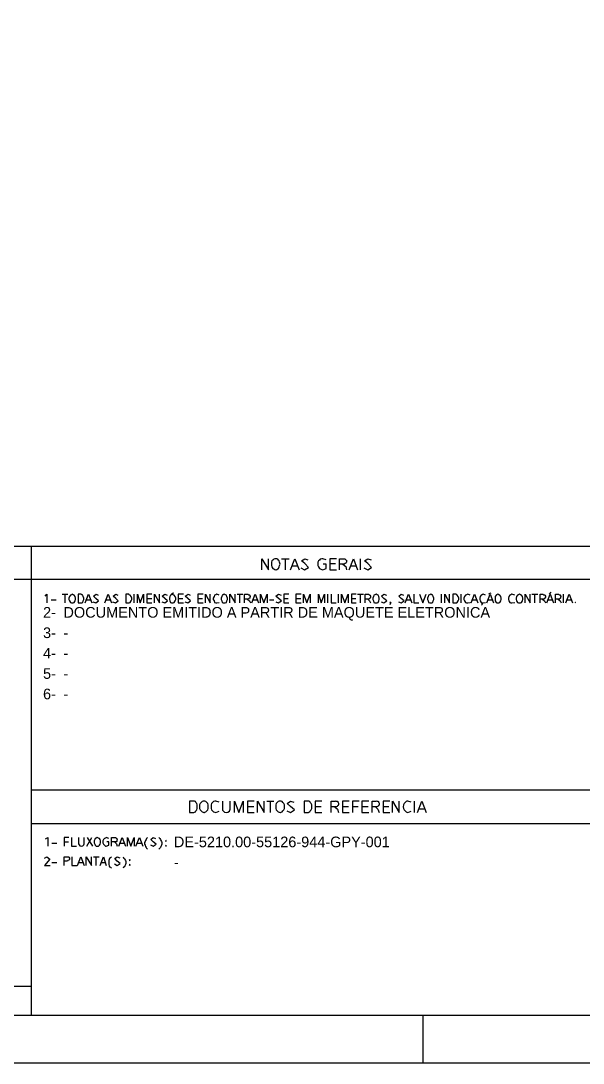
# Paper-space layout 'FOLHA 2' of a CAD drawing. Extents: x 518 to 1126, y -1 to 420.
# Drawn here: x 657.4 to 774.9, y -1.3 to 216.3 of the extents above; entities that cross this region are included whole.
import ezdxf

# ---------------------------------------------------------------- set-up
doc = ezdxf.new("R2010")
doc.units = 0
doc.header["$MEASUREMENT"] = 0
doc.layers.add('GT_1', color=7, linetype='Continuous')
doc.styles.add('HTX1', font='O8116901', dxfattribs={"width": 1.02})

psp = doc.layouts.new('FOLHA 2')

# ---------------------------------------------------------------- linework, layer by layer
at = {"linetype": 'Continuous'}
psp.add_line((1110.44, -1.31), (519.72, -1.31), dxfattribs=at)
at = {"layer": 'GT_1', "flags": 128}
for points in [[(542.59, 8.69), (1101.39, 8.69), (1101.39, 408.49)], [(971.39, 106.59), (542.59, 106.59)], [(659.59, 106.59), (659.59, 8.69)], [(707.79, 101.69), (707.79, 103.99), (709.19, 101.69), (709.19, 103.99)], [(710.79, 101.69), (710.89, 101.79), (711.09, 101.89), (711.29, 101.99), (711.39, 102.29), (711.49, 102.59), (711.59, 102.89), (711.49, 103.29), (711.39, 103.59), (711.29, 103.69), (711.09, 103.89), (710.89, 103.99), (710.69, 103.99), (710.49, 103.99), (710.29, 103.89), (710.09, 103.69), (709.89, 103.59), (709.79, 103.29), (709.79, 102.89), (709.79, 102.59), (709.89, 102.29), (710.09, 101.99), (710.29, 101.89), (710.49, 101.79), (710.69, 101.69), (710.79, 101.69)], [(711.89, 103.99), (713.49, 103.99)], [(712.69, 101.69), (712.69, 103.99)], [(713.79, 101.69), (714.69, 103.99), (715.59, 101.69)], [(714.09, 102.49), (715.29, 102.49)], [(715.89, 102.09), (716.69, 101.69), (717.49, 102.19), (716.79, 102.99), (716.09, 103.59), (716.79, 103.99), (717.39, 103.79)], [(721.19, 103.79), (720.49, 103.99), (720.29, 103.99), (719.99, 103.89), (719.79, 103.69), (719.59, 103.59), (719.49, 103.29), (719.49, 102.89), (719.49, 102.59), (719.59, 102.29), (719.79, 101.99), (719.99, 101.89), (720.29, 101.79), (720.49, 101.69), (721.19, 101.99), (721.19, 102.89), (720.59, 102.89)], [(723.39, 103.99), (721.99, 103.99), (721.99, 101.69), (723.39, 101.69)], [(721.99, 102.99), (723.19, 102.99)], [(723.99, 101.69), (723.99, 103.99), (724.89, 103.99), (725.09, 103.99), (725.19, 103.89), (725.29, 103.79), (725.39, 103.69), (725.49, 103.69), (725.49, 103.49), (725.49, 103.29), (725.39, 103.19), (725.29, 103.09), (725.19, 102.99), (724.99, 102.89), (724.89, 102.89), (723.99, 102.89)], [(724.69, 102.89), (725.29, 102.39), (725.49, 101.69)], [(725.99, 101.69), (726.89, 103.99), (727.79, 101.69)], [(726.29, 102.49), (727.49, 102.49)], [(728.39, 101.69), (728.39, 103.99)], [(729.09, 102.09), (729.89, 101.69), (730.69, 102.19), (729.89, 102.99), (729.19, 103.59), (729.89, 103.99), (730.59, 103.79)], [(846.49, 99.69), (542.59, 99.69)], [(662.49, 96.19), (662.89, 96.59), (662.89, 94.79)], [(666.09, 96.59), (667.29, 96.59)], [(666.69, 94.79), (666.69, 96.59)], [(668.29, 94.79), (668.39, 94.79), (668.59, 94.89), (668.79, 95.19), (668.89, 95.49), (668.89, 95.79), (668.79, 96.09), (668.59, 96.39), (668.39, 96.49), (668.19, 96.59), (667.99, 96.49), (667.79, 96.39), (667.59, 96.09), (667.49, 95.79), (667.49, 95.49), (667.59, 95.19), (667.79, 94.89), (667.99, 94.79), (668.19, 94.79), (668.29, 94.79)], [(670.09, 94.79), (670.19, 94.79), (670.39, 94.89), (670.49, 95.19), (670.59, 95.49), (670.59, 95.79), (670.49, 96.09), (670.39, 96.39), (670.19, 96.49), (669.99, 96.59), (669.39, 96.59), (669.39, 94.79), (669.99, 94.79), (670.09, 94.79)], [(670.89, 94.79), (671.59, 96.59), (672.29, 94.79)], [(672.49, 94.99), (673.09, 94.79), (673.69, 95.19), (673.09, 95.69), (672.59, 96.19), (673.19, 96.59), (673.59, 96.39)], [(674.99, 94.79), (675.69, 96.59), (676.39, 94.79)], [(676.59, 94.99), (677.19, 94.79), (677.79, 95.19), (677.29, 95.69), (676.69, 96.19), (677.29, 96.59), (677.69, 96.39)], [(679.99, 94.79), (680.09, 94.79), (680.29, 94.89), (680.49, 95.19), (680.59, 95.49), (680.59, 95.79), (680.49, 96.09), (680.29, 96.39), (680.09, 96.49), (679.99, 96.59), (679.39, 96.59), (679.39, 94.79), (679.99, 94.79)], [(681.09, 94.79), (681.09, 96.59)], [(681.79, 94.79), (681.79, 96.59), (682.39, 94.79), (683.09, 96.59), (683.09, 94.79)], [(684.79, 96.59), (683.79, 96.59), (683.79, 94.79), (684.79, 94.79)], [(685.39, 94.79), (685.39, 96.59), (686.39, 94.79), (686.39, 96.59)], [(686.89, 94.99), (687.49, 94.79), (688.09, 95.19), (687.49, 95.69), (686.99, 96.19), (687.49, 96.59), (687.99, 96.39)], [(689.19, 94.79), (689.29, 94.79), (689.49, 94.89), (689.69, 95.19), (689.79, 95.49), (689.79, 95.79), (689.69, 96.09), (689.49, 96.39), (689.29, 96.49), (689.09, 96.59), (688.89, 96.49), (688.69, 96.39), (688.59, 96.09), (688.49, 95.79), (688.49, 95.49), (688.59, 95.19), (688.69, 94.89), (688.89, 94.79), (689.09, 94.79), (689.19, 94.79)], [(688.89, 96.69), (689.09, 96.79), (689.39, 96.89)], [(691.39, 96.59), (690.29, 96.59), (690.29, 94.79), (691.39, 94.79)], [(691.69, 94.99), (692.29, 94.79), (692.89, 95.19), (692.29, 95.69), (691.79, 96.19), (692.39, 96.59), (692.79, 96.39)], [(695.49, 96.59), (694.39, 96.59), (694.39, 94.79), (695.49, 94.79)], [(695.99, 94.79), (695.99, 96.59), (696.99, 94.79), (696.99, 96.59)], [(698.89, 96.39), (698.39, 96.59), (698.19, 96.49), (697.89, 96.39), (697.79, 96.09), (697.59, 95.79), (697.59, 95.49), (697.79, 95.19), (697.89, 94.89), (698.19, 94.79), (698.39, 94.79), (698.89, 94.89)], [(699.99, 94.79), (700.09, 94.79), (700.39, 94.89), (700.49, 95.19), (700.59, 95.49), (700.59, 95.79), (700.49, 96.09), (700.39, 96.39), (700.09, 96.49), (699.89, 96.59), (699.69, 96.49), (699.49, 96.39), (699.39, 96.09), (699.29, 95.79), (699.29, 95.49), (699.39, 95.19), (699.49, 94.89), (699.69, 94.79), (699.89, 94.79), (699.99, 94.79)], [(701.09, 94.79), (701.09, 96.59), (702.19, 94.79), (702.19, 96.59)], [(702.59, 96.59), (703.79, 96.59)], [(703.19, 94.79), (703.19, 96.59)], [(704.19, 94.79), (704.19, 96.59), (704.89, 96.59), (704.99, 96.49), (705.19, 96.49), (705.29, 96.39), (705.29, 96.19), (705.39, 96.09), (705.29, 95.99), (705.29, 95.79), (705.09, 95.69), (704.99, 95.59), (704.89, 95.59), (704.19, 95.59)], [(705.69, 94.79), (706.39, 96.59), (707.09, 94.79)], [(707.49, 94.79), (707.49, 96.59), (708.19, 94.79), (708.89, 96.59), (708.89, 94.79)], [(710.69, 94.99), (711.19, 94.79), (711.89, 95.19), (711.29, 95.69), (710.69, 96.19), (711.29, 96.59), (711.79, 96.39)], [(713.39, 96.59), (712.39, 96.59), (712.39, 94.79), (713.39, 94.79)], [(715.99, 96.59), (714.89, 96.59), (714.89, 94.79), (715.99, 94.79)], [(716.49, 94.79), (716.49, 96.59), (717.19, 94.79), (717.89, 96.59), (717.89, 94.79)], [(719.59, 94.79), (719.59, 96.59), (720.19, 94.79), (720.89, 96.59), (720.89, 94.79)], [(721.59, 94.79), (721.59, 96.59)], [(722.29, 96.59), (722.29, 94.79), (723.29, 94.79)], [(723.79, 94.79), (723.79, 96.59)], [(724.39, 94.79), (724.39, 96.59), (725.09, 94.79), (725.79, 96.59), (725.79, 94.79)], [(727.49, 96.59), (726.49, 96.59), (726.49, 94.79), (727.49, 94.79)], [(727.79, 96.59), (728.99, 96.59)], [(728.39, 94.79), (728.39, 96.59)], [(729.39, 94.79), (729.39, 96.59), (729.99, 96.59), (730.09, 96.59), (730.19, 96.49), (730.29, 96.49), (730.39, 96.39), (730.49, 96.19), (730.49, 96.09), (730.49, 95.99), (730.39, 95.79), (730.29, 95.69), (730.19, 95.59), (729.99, 95.59), (729.39, 95.59)], [(731.79, 94.79), (731.89, 94.79), (732.09, 94.89), (732.19, 95.19), (732.29, 95.49), (732.29, 95.79), (732.19, 96.09), (732.09, 96.39), (731.89, 96.49), (731.69, 96.59), (731.39, 96.49), (731.19, 96.39), (731.09, 96.09), (730.99, 95.79), (730.99, 95.49), (731.09, 95.19), (731.19, 94.89), (731.39, 94.79), (731.69, 94.79), (731.79, 94.79)], [(732.69, 94.99), (733.29, 94.79), (733.89, 95.19), (733.29, 95.69), (732.79, 96.19), (733.29, 96.59), (733.79, 96.39)], [(736.29, 94.99), (736.89, 94.79), (737.49, 95.19), (736.89, 95.69), (736.39, 96.19), (736.89, 96.59), (737.39, 96.39)], [(737.69, 94.79), (738.39, 96.59), (739.09, 94.79)], [(739.49, 96.59), (739.49, 94.79), (740.59, 94.79)], [(740.69, 96.59), (741.39, 94.79), (742.09, 96.59)], [(743.19, 94.79), (743.29, 94.79), (743.49, 94.89), (743.59, 95.19), (743.69, 95.49), (743.69, 95.79), (743.59, 96.09), (743.49, 96.39), (743.29, 96.49), (743.09, 96.59), (742.89, 96.49), (742.59, 96.39), (742.49, 96.09), (742.39, 95.79), (742.39, 95.49), (742.49, 95.19), (742.59, 94.89), (742.89, 94.79), (743.09, 94.79), (743.19, 94.79)], [(745.29, 94.79), (745.29, 96.59)], [(745.99, 94.79), (745.99, 96.59), (746.99, 94.79), (746.99, 96.59)], [(748.39, 94.79), (748.49, 94.79), (748.59, 94.89), (748.79, 95.19), (748.89, 95.49), (748.89, 95.79), (748.79, 96.09), (748.59, 96.39), (748.49, 96.49), (748.29, 96.59), (747.69, 96.59), (747.69, 94.79), (748.29, 94.79), (748.39, 94.79)], [(749.39, 94.79), (749.39, 96.59)], [(751.29, 96.39), (750.79, 96.59), (750.49, 96.49), (750.29, 96.39), (750.09, 96.09), (749.99, 95.79), (749.99, 95.49), (750.09, 95.19), (750.29, 94.89), (750.49, 94.79), (750.79, 94.79), (751.29, 94.89)], [(751.49, 94.79), (752.19, 96.59), (752.89, 94.79)], [(754.49, 96.39), (753.99, 96.59), (753.79, 96.49), (753.59, 96.39), (753.39, 96.09), (753.29, 95.79), (753.29, 95.49), (753.39, 95.19), (753.59, 94.89), (753.79, 94.79), (753.99, 94.79), (754.49, 94.89)], [(754.79, 94.79), (755.49, 96.59), (756.19, 94.79)], [(755.19, 96.69), (755.49, 96.79), (755.69, 96.89)], [(757.19, 94.79), (757.29, 94.79), (757.49, 94.89), (757.69, 95.19), (757.79, 95.49), (757.79, 95.79), (757.69, 96.09), (757.49, 96.39), (757.29, 96.49), (757.09, 96.59), (756.89, 96.49), (756.69, 96.39), (756.49, 96.09), (756.49, 95.79), (756.49, 95.49), (756.49, 95.19), (756.69, 94.89), (756.89, 94.79), (757.09, 94.79), (757.19, 94.79)], [(760.59, 96.39), (759.99, 96.59), (759.79, 96.49), (759.59, 96.39), (759.39, 96.09), (759.29, 95.79), (759.29, 95.49), (759.39, 95.19), (759.59, 94.89), (759.79, 94.79), (759.99, 94.79), (760.59, 94.89)], [(761.69, 94.79), (761.79, 94.79), (761.99, 94.89), (762.19, 95.19), (762.29, 95.49), (762.29, 95.79), (762.19, 96.09), (761.99, 96.39), (761.79, 96.49), (761.59, 96.59), (761.39, 96.49), (761.19, 96.39), (760.99, 96.09), (760.89, 95.79), (760.89, 95.49), (760.99, 95.19), (761.19, 94.89), (761.39, 94.79), (761.59, 94.79), (761.69, 94.79)], [(762.79, 94.79), (762.79, 96.59), (763.79, 94.79), (763.79, 96.59)], [(764.19, 96.59), (765.39, 96.59)], [(764.79, 94.79), (764.79, 96.59)], [(765.89, 94.79), (765.89, 96.59), (766.49, 96.59), (766.69, 96.49), (766.79, 96.49), (766.89, 96.39), (766.99, 96.19), (766.99, 96.09), (766.99, 95.99), (766.89, 95.79), (766.79, 95.69), (766.69, 95.59), (766.49, 95.59), (765.89, 95.59)], [(767.29, 94.79), (767.99, 96.59), (768.69, 94.79)], [(767.89, 96.59), (768.19, 96.99)], [(769.09, 94.79), (769.09, 96.59), (769.79, 96.59), (769.89, 96.49), (770.09, 96.49), (770.19, 96.39), (770.19, 96.19), (770.29, 96.09), (770.19, 95.99), (770.19, 95.79), (770.09, 95.69), (769.89, 95.59), (769.79, 95.59), (769.09, 95.59)], [(770.79, 94.79), (770.79, 96.59)], [(771.29, 94.79), (771.99, 96.59), (772.69, 94.79)], [(663.79, 95.39), (664.79, 95.39)], [(671.09, 95.39), (671.99, 95.39)], [(675.19, 95.39), (676.09, 95.39)], [(683.79, 95.69), (684.79, 95.69)], [(690.29, 95.69), (691.29, 95.69)], [(694.39, 95.69), (695.39, 95.69)], [(704.79, 95.59), (705.19, 95.19), (705.39, 94.79)], [(705.89, 95.39), (706.79, 95.39)], [(709.39, 95.39), (710.29, 95.39)], [(712.39, 95.69), (713.29, 95.69)], [(714.89, 95.69), (715.89, 95.69)], [(726.49, 95.69), (727.39, 95.69)], [(729.89, 95.59), (730.29, 95.19), (730.49, 94.79)], [(734.69, 94.89), (734.59, 94.89), (734.49, 94.89), (734.59, 94.79), (734.69, 94.89), (734.49, 94.39)], [(737.99, 95.39), (738.89, 95.39)], [(751.79, 95.39), (752.69, 95.39)], [(753.69, 94.29), (753.89, 94.49), (753.79, 94.59), (753.89, 94.79)], [(754.99, 95.39), (755.99, 95.39)], [(766.39, 95.59), (766.79, 95.19), (766.99, 94.79)], [(767.59, 95.39), (768.49, 95.39)], [(769.69, 95.59), (770.09, 95.19), (770.29, 94.79)], [(771.49, 95.39), (772.39, 95.39)], [(773.29, 94.79), (773.29, 94.89), (773.19, 94.89), (773.29, 94.79)], [(971.39, 55.69), (659.59, 55.69)], [(693.59, 50.99), (693.69, 51.09), (693.89, 51.19), (693.99, 51.39), (694.19, 51.59), (694.29, 51.89), (694.29, 52.19), (694.29, 52.59), (694.19, 52.89), (693.99, 53.09), (693.89, 53.29), (693.69, 53.39), (693.49, 53.39), (692.69, 53.39), (692.69, 50.99), (693.49, 50.99), (693.59, 50.99)], [(695.79, 50.99), (695.89, 51.09), (696.09, 51.19), (696.29, 51.39), (696.49, 51.59), (696.59, 51.89), (696.59, 52.19), (696.59, 52.59), (696.49, 52.89), (696.29, 53.09), (696.09, 53.29), (695.89, 53.39), (695.69, 53.39), (695.49, 53.39), (695.29, 53.29), (695.09, 53.09), (694.89, 52.89), (694.79, 52.59), (694.79, 52.19), (694.79, 51.89), (694.89, 51.59), (695.09, 51.39), (695.29, 51.19), (695.49, 51.09), (695.69, 50.99), (695.79, 50.99)], [(698.89, 53.19), (698.19, 53.39), (697.99, 53.39), (697.69, 53.29), (697.49, 53.09), (697.29, 52.89), (697.19, 52.59), (697.19, 52.19), (697.19, 51.89), (697.29, 51.59), (697.49, 51.39), (697.69, 51.19), (697.99, 51.09), (698.19, 50.99), (698.89, 51.29)], [(699.59, 53.39), (699.59, 51.69), (699.59, 51.49), (699.79, 51.29), (699.99, 51.09), (700.39, 50.99), (700.69, 51.09), (700.99, 51.29), (701.09, 51.49), (701.19, 51.69), (701.19, 53.39)], [(702.09, 50.99), (702.09, 53.39), (702.99, 50.99), (703.89, 53.39), (703.89, 50.99)], [(706.19, 53.39), (704.79, 53.39), (704.79, 50.99), (706.19, 50.99)], [(704.79, 52.29), (706.09, 52.29)], [(706.89, 50.99), (706.89, 53.39), (708.29, 50.99), (708.29, 53.39)], [(708.79, 53.39), (710.29, 53.39)], [(709.59, 50.99), (709.59, 53.39)], [(711.69, 50.99), (711.79, 51.09), (711.99, 51.19), (712.19, 51.39), (712.39, 51.59), (712.49, 51.89), (712.49, 52.19), (712.49, 52.59), (712.39, 52.89), (712.19, 53.09), (711.99, 53.29), (711.79, 53.39), (711.59, 53.39), (711.39, 53.39), (711.19, 53.29), (710.99, 53.09), (710.79, 52.89), (710.69, 52.59), (710.69, 52.19), (710.69, 51.89), (710.79, 51.59), (710.99, 51.39), (711.19, 51.19), (711.39, 51.09), (711.59, 50.99), (711.69, 50.99)], [(712.99, 51.39), (713.79, 50.99), (714.59, 51.59), (713.79, 52.29), (713.09, 52.89), (713.79, 53.39), (714.49, 53.19)], [(717.49, 50.99), (717.59, 51.09), (717.79, 51.19), (717.89, 51.39), (718.09, 51.59), (718.19, 51.89), (718.19, 52.19), (718.19, 52.59), (718.09, 52.89), (717.89, 53.09), (717.79, 53.29), (717.59, 53.39), (717.39, 53.39), (716.59, 53.39), (716.59, 50.99), (717.39, 50.99), (717.49, 50.99)], [(720.29, 53.39), (718.89, 53.39), (718.89, 50.99), (720.29, 50.99)], [(718.89, 52.29), (720.19, 52.29)], [(722.29, 50.99), (722.29, 53.39), (723.19, 53.39), (723.19, 53.49), (723.29, 53.39), (723.49, 53.39), (723.59, 53.29), (723.69, 53.09), (723.79, 52.99), (723.79, 52.79), (723.79, 52.69), (723.69, 52.49), (723.59, 52.39), (723.49, 52.29), (723.29, 52.19), (723.19, 52.19), (722.29, 52.19)], [(725.99, 53.39), (724.59, 53.39), (724.59, 50.99), (725.99, 50.99)], [(724.59, 52.29), (725.89, 52.29)], [(728.09, 53.39), (726.69, 53.39), (726.69, 50.99)], [(726.69, 52.29), (727.89, 52.29)], [(730.09, 53.39), (728.69, 53.39), (728.69, 50.99), (730.09, 50.99)], [(728.69, 52.29), (729.99, 52.29)], [(730.79, 50.99), (730.79, 53.39), (731.59, 53.39), (731.59, 53.49), (731.79, 53.39), (731.99, 53.39), (732.09, 53.29), (732.19, 53.09), (732.29, 52.99), (732.29, 52.79), (732.29, 52.69), (732.19, 52.49), (732.09, 52.39), (731.99, 52.29), (731.79, 52.19), (731.59, 52.19), (730.79, 52.19)], [(734.49, 53.39), (733.09, 53.39), (733.09, 50.99), (734.49, 50.99)], [(733.09, 52.29), (734.29, 52.29)], [(735.09, 50.99), (735.09, 53.39), (736.49, 50.99), (736.49, 53.39)], [(738.99, 53.19), (738.29, 53.39), (738.09, 53.39), (737.89, 53.29), (737.69, 53.09), (737.49, 52.89), (737.39, 52.59), (737.29, 52.19), (737.39, 51.89), (737.49, 51.59), (737.69, 51.39), (737.89, 51.19), (738.09, 51.09), (738.29, 50.99), (738.99, 51.29)], [(739.69, 50.99), (739.69, 53.39)], [(740.29, 50.99), (741.19, 53.39), (742.09, 50.99)], [(722.99, 52.19), (723.59, 51.69), (723.79, 50.99)], [(731.49, 52.19), (731.99, 51.69), (732.29, 50.99)], [(740.59, 51.79), (741.79, 51.79)], [(971.39, 48.69), (659.59, 48.69)], [(662.59, 45.49), (663.09, 45.79), (663.09, 43.99)], [(667.49, 45.79), (666.49, 45.79), (666.49, 43.99)], [(667.99, 45.79), (667.99, 43.99), (669.09, 43.99)], [(669.49, 45.79), (669.49, 44.49), (669.59, 44.29), (669.79, 44.09), (670.09, 43.99), (670.39, 44.09), (670.59, 44.29), (670.69, 44.49), (670.69, 45.79)], [(671.19, 43.99), (672.29, 45.79)], [(671.29, 45.79), (672.39, 43.99)], [(673.49, 43.99), (673.69, 43.99), (673.89, 44.19), (673.99, 44.39), (674.09, 44.69), (674.09, 45.09), (673.99, 45.39), (673.89, 45.59), (673.69, 45.69), (673.39, 45.79), (673.19, 45.69), (672.99, 45.59), (672.89, 45.39), (672.79, 45.09), (672.79, 44.69), (672.89, 44.39), (672.99, 44.19), (673.19, 43.99), (673.39, 43.99), (673.49, 43.99)], [(675.79, 45.59), (675.29, 45.79), (675.09, 45.69), (674.89, 45.59), (674.69, 45.39), (674.59, 45.09), (674.59, 44.69), (674.69, 44.39), (674.89, 44.19), (675.09, 43.99), (675.29, 43.99), (675.79, 44.19), (675.79, 44.89), (675.39, 44.89)], [(676.39, 43.99), (676.39, 45.79), (677.09, 45.79), (677.19, 45.79), (677.39, 45.69), (677.49, 45.59), (677.49, 45.49), (677.59, 45.29), (677.49, 45.19), (677.49, 44.99), (677.39, 44.89), (677.19, 44.89), (677.09, 44.89), (676.39, 44.89)], [(677.89, 43.99), (678.59, 45.79), (679.29, 43.99)], [(679.69, 43.99), (679.69, 45.79), (680.39, 43.99), (681.09, 45.79), (681.09, 43.99)], [(681.49, 43.99), (682.19, 45.79), (682.89, 43.99)], [(683.89, 45.79), (683.69, 45.59), (683.59, 45.39), (683.49, 45.19), (683.39, 44.99), (683.29, 44.79), (683.29, 44.59), (683.29, 44.39), (683.39, 44.19), (683.49, 43.89), (683.59, 43.69), (683.69, 43.59), (683.89, 43.39)], [(684.49, 44.29), (685.09, 43.99), (685.69, 44.39), (685.09, 44.89), (684.59, 45.39), (685.09, 45.79), (685.59, 45.59)], [(686.29, 45.79), (686.49, 45.59), (686.59, 45.39), (686.69, 45.19), (686.79, 44.99), (686.89, 44.79), (686.89, 44.59), (686.89, 44.39), (686.79, 44.19), (686.69, 43.89), (686.59, 43.69), (686.49, 43.59), (686.29, 43.39)], [(663.89, 44.59), (664.99, 44.59)], [(666.49, 44.89), (667.39, 44.89)], [(676.99, 44.89), (677.39, 44.49), (677.59, 43.99)], [(678.09, 44.59), (678.99, 44.59)], [(681.69, 44.59), (682.59, 44.59)], [(687.79, 44.99), (687.79, 45.09), (687.79, 45.19), (687.69, 45.09), (687.79, 44.99)], [(687.79, 43.99), (687.79, 44.09), (687.79, 44.19), (687.69, 44.09), (687.79, 43.99)], [(662.39, 41.49), (662.89, 41.79), (663.49, 41.29), (662.39, 39.99), (663.59, 39.99)], [(666.49, 39.99), (666.49, 41.79), (667.19, 41.79), (667.39, 41.79), (667.49, 41.69), (667.59, 41.49), (667.59, 41.39), (667.59, 41.19), (667.49, 41.09), (667.29, 40.99), (667.19, 40.89), (666.49, 40.89)], [(668.09, 41.79), (668.09, 39.99), (669.19, 39.99)], [(669.29, 39.99), (669.99, 41.79), (670.69, 39.99)], [(671.09, 39.99), (671.09, 41.79), (672.19, 39.99), (672.19, 41.79)], [(672.59, 41.79), (673.79, 41.79)], [(673.19, 39.99), (673.19, 41.79)], [(673.99, 39.99), (674.69, 41.79), (675.29, 39.99)], [(676.39, 41.79), (676.19, 41.59), (675.99, 41.39), (675.89, 41.19), (675.79, 40.99), (675.79, 40.79), (675.79, 40.59), (675.79, 40.39), (675.79, 40.19), (675.89, 39.89), (675.99, 39.69), (676.19, 39.59), (676.39, 39.39)], [(676.99, 40.29), (677.59, 39.99), (678.19, 40.39), (677.59, 40.89), (677.09, 41.39), (677.59, 41.79), (678.09, 41.59)], [(678.79, 41.79), (678.89, 41.59), (679.09, 41.39), (679.19, 41.19), (679.29, 40.99), (679.39, 40.79), (679.39, 40.59), (679.39, 40.39), (679.29, 40.19), (679.19, 39.89), (679.09, 39.69), (678.89, 39.59), (678.79, 39.39)], [(663.89, 40.59), (664.99, 40.59)], [(669.59, 40.59), (670.49, 40.59)], [(674.19, 40.59), (675.09, 40.59)], [(680.19, 40.99), (680.29, 41.09), (680.19, 41.19), (680.09, 41.09), (680.19, 40.99)], [(680.19, 39.99), (680.29, 40.09), (680.19, 40.19), (680.09, 40.09), (680.19, 39.99)], [(659.59, 14.69), (542.59, 14.69)], [(741.49, -1.11), (741.49, 8.69)]]:
    psp.add_lwpolyline(points, dxfattribs=at)

# ---------------------------------------------------------------- texts
at = {"layer": 'GT_1', "style": 'HTX1', "width": 1.02}
for s, height, p in [('2-', 2.219, (662.08, 91.7)), ('DOCUMENTO EMITIDO A PARTIR DE MAQUETE ELETRONICA', 2.2188, (666.34, 91.7)), ('3-', 2.219, (662.08, 87.44)), ('-', 2.22, (666.34, 87.44)), ('4-', 2.219, (662.08, 83.18)), ('-', 2.22, (666.34, 83.18)), ('5-', 2.219, (662.08, 78.92)), ('-', 2.22, (666.34, 78.92)), ('6-', 2.219, (662.08, 74.66)), ('-', 2.22, (666.34, 74.66)), ('DE-5210.00-55126-944-GPY-001', 2.2188, (689.41, 43.77)), ('-', 2.22, (689.41, 39.51))]:
    psp.add_text(s, height=height, dxfattribs=at).set_placement(p)

doc.saveas('drawing.dxf')
